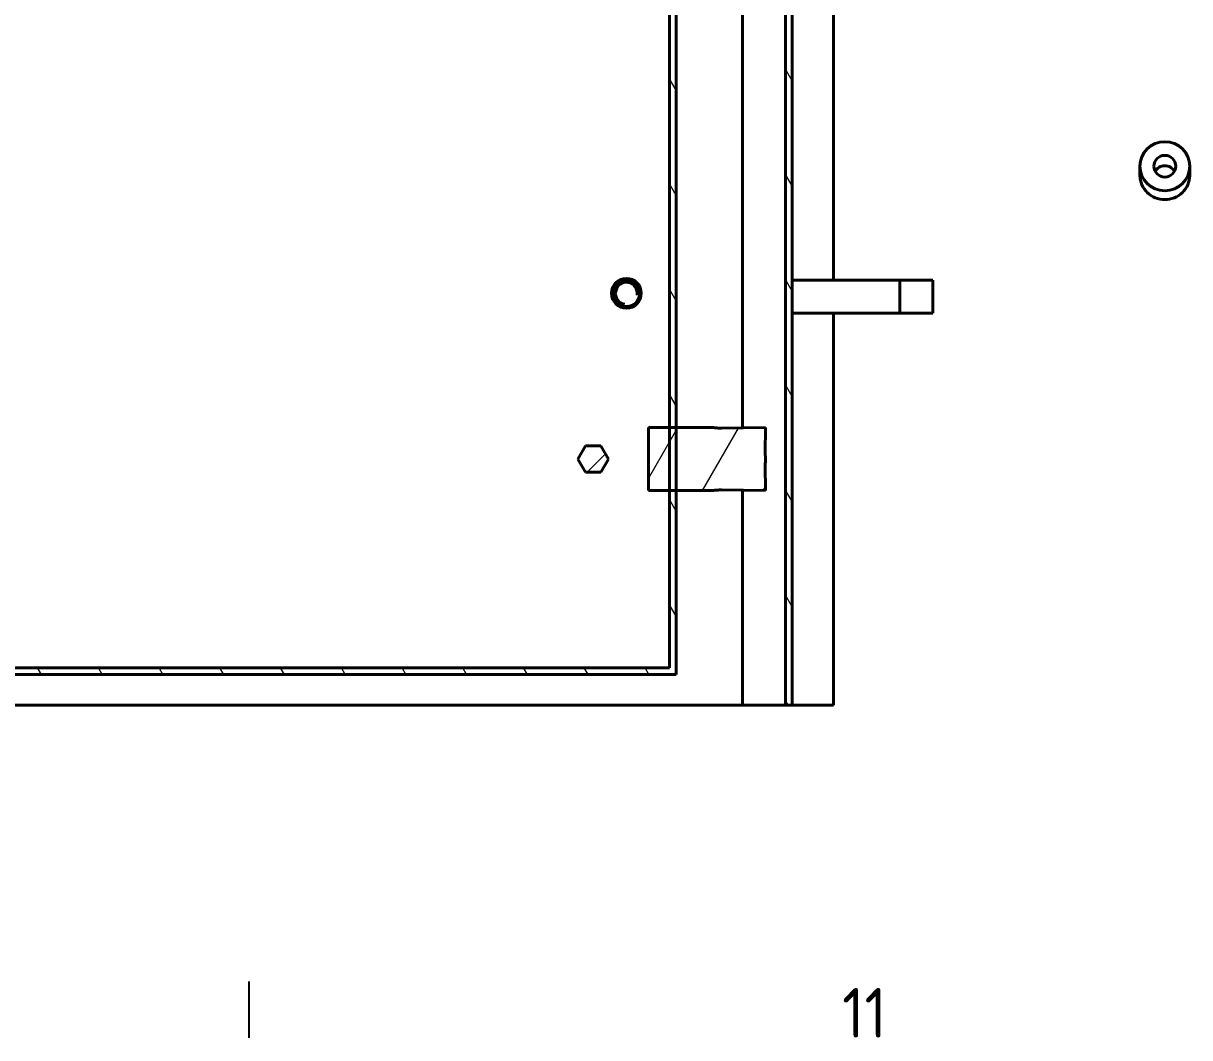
# Model space of a CAD drawing. Header units: millimetres. Extents: x 0 to 5945, y 0 to 4205.
# Drawn here: x 1789.7 to 2141.7, y 83 to 389.1 of the extents above; entities that cross this region are included whole.
import ezdxf

# ---------------------------------------------------------------- set-up
doc = ezdxf.new("R2010")
doc.units = ezdxf.units.MM
doc.header["$LTSCALE"] = 5
doc.layers.get('0').update_dxf_attribs({"color": 3, "lineweight": 25})
for name, color, linetype, lineweight in [('가시적인 것(ISO)', 3, 'Continuous', 40), ('가시적인 좁은 것(ISO)', 3, 'Continuous', 35), ('경계(ISO)', 7, 'Continuous', 25), ('해치(ISO)', 7, 'Continuous', 18)]:
    doc.layers.add(name, color=color, linetype=linetype, lineweight=lineweight)
doc.styles.add('문자 텍스트_PSTEK_POSCO', font='isocp.shx')

# ---------------------------------------------------------------- blocks, each defined once
blk = doc.blocks.new('경계 Default Border')
at = {"layer": '경계(ISO)'}
blk.add_line((371.562, 20), (371.562, 16.6), dxfattribs=at)
at = {"layer": '경계(ISO)', "color": 2, "insert": (407.372, 16.6), "char_height": 3, "attachment_point": 7, "style": '문자 텍스트_PSTEK_POSCO'}
blk.add_mtext('11', dxfattribs=at)

msp = doc.modelspace()

# ---------------------------------------------------------------- hatches: boundary and pattern name
at = {"layer": '해치(ISO)'}
h = msp.add_hatch(dxfattribs=at)
h.set_pattern_fill('ANSI31', color=256, scale=127, angle=75.00018, style=0)
h.set_pattern_definition([(120.0002, (0, 0), (-13.74813, -7.93754), [])])
h.paths.add_polyline_path([(1986.737, 792.623), (1526.737, 792.623), (1526.737, 192.623), (1986.737, 192.623), (1986.737, 248.123), (1986.737, 267.123), (1986.737, 718.123), (1986.737, 737.123)])
h.paths.add_polyline_path([(1528.737, 194.623), (1528.737, 790.623), (1984.737, 790.623), (1984.737, 737.123), (1984.737, 718.123), (1984.737, 267.123), (1984.737, 248.123), (1984.737, 194.623)], flags=0)
h.paths.add_polyline_path([(2019.737, 183.345), (2021.737, 183.345), (2021.737, 827.623), (1491.737, 827.623), (1491.737, 767.623), (1491.737, 707.623), (1491.737, 277.623), (1491.737, 217.623), (1491.737, 183.345), (1493.737, 183.345), (1493.737, 825.623), (2019.737, 825.623)])
h = msp.add_hatch(dxfattribs=at)
h.set_pattern_fill('ANSI31', color=256, scale=127, angle=14.99998, style=0)
h.set_pattern_definition([(60, (0, 0), (-13.74815, 7.9375), [])])
edge = h.paths.add_edge_path()
edge.add_line((1978.92, 248.123), (1984.737, 248.123))
edge.add_line((1984.737, 248.123), (1986.737, 248.123))
edge.add_line((1986.737, 248.123), (1997.738, 248.123))
edge.add_spline(control_points=[(1997.738, 248.123), (1998.187, 248.164), (1998.636, 248.205), (1999.531, 248.282), (1999.981, 248.317), (2000.428, 248.346)], knot_values=[-0.2697568, -0.2697568, -0.2697568, -0.2697568, -0.1345768, -0.1345768, 0, 0, 0, 0], degree=3, periodic=0)
edge.add_line((2000.428, 248.346), (2013.723, 248.149))
edge.add_line((2013.723, 248.149), (2013.612, 255.764))
edge.add_spline(control_points=[(2013.612, 255.764), (2013.636, 256.107), (2013.668, 256.443), (2013.715, 256.9), (2013.728, 257.031), (2013.738, 257.123)], knot_values=[-0.1134746, -0.1134746, -0.1134746, -0.1134746, -0.0277442, -0.0277442, 0, 0, 0, 0], degree=3, periodic=0)
edge.add_line((2013.738, 257.123), (2013.738, 258.123))
edge.add_spline(control_points=[(2013.738, 258.123), (2013.728, 258.215), (2013.715, 258.347), (2013.692, 258.572), (2013.681, 258.684), (2013.648, 259.026), (2013.628, 259.253), (2013.612, 259.482)], knot_values=[-0.1365787, -0.1365787, -0.1365787, -0.1365787, -0.1028206, -0.1028206, -0.0688741, -0.0688741, 0, 0, 0, 0], degree=3, periodic=0)
edge.add_line((2013.612, 259.482), (2013.723, 267.097))
edge.add_line((2013.723, 267.097), (2000.428, 266.9))
edge.add_spline(control_points=[(2000.428, 266.9), (1999.979, 266.929), (1999.527, 266.965), (1998.632, 267.041), (1998.185, 267.082), (1997.738, 267.123)], knot_values=[-0.2698004, -0.2698004, -0.2698004, -0.2698004, -0.1345916, -0.1345916, 0, 0, 0, 0], degree=3, periodic=0)
edge.add_line((1997.738, 267.123), (1986.737, 267.123))
edge.add_line((1986.737, 267.123), (1984.737, 267.123))
edge.add_line((1984.737, 267.123), (1978.92, 267.123))
edge.add_ellipse((1978.92, 262.123), major_axis=(-5.312, 0), ratio=0.9412627, start_angle=270, end_angle=275.30652)
edge.add_line((1978.429, 267.102), (1978.429, 248.144))
edge.add_ellipse((1978.92, 253.123), major_axis=(-5.312, 0), ratio=0.9412627, start_angle=84.69348, end_angle=90)
h = msp.add_hatch(dxfattribs=at)
h.set_pattern_fill('ANSI31', color=256, scale=127, style=0)
h.set_pattern_definition([(45, (0, 0), (-11.22532, 11.22532), [])])
h.paths.add_polyline_path([(1959.427, 253.623), (1964.046, 253.623), (1966.355, 257.623), (1964.046, 261.623), (1959.427, 261.623), (1957.118, 257.623)])

# ---------------------------------------------------------------- linework, layer by layer
at = {"layer": '가시적인 것(ISO)'}
for p, q in [((2021.737, 183.345), (2021.737, 827.623)), ((2019.737, 825.623), (2019.737, 183.345)), ((1986.737, 192.623), (1986.737, 792.623)), ((1984.737, 790.623), (1984.737, 194.623)), ((2006.737, 718.253), (2006.737, 266.993)), ((2034.237, 311.623), (2034.237, 702.623)), ((2126.737, 345.986), (2126.737, 343.141)), ((2141.737, 345.986), (2141.737, 343.141)), ((2054.237, 311.623), (2021.737, 311.623)), ((2064.237, 311.623), (2054.237, 311.623)), ((2054.237, 311.623), (2054.237, 301.623)), ((2064.237, 301.623), (2064.237, 311.623)), ((2054.237, 301.623), (2021.737, 301.623)), ((2034.237, 183.345), (2034.237, 301.623)), ((2054.237, 301.623), (2064.237, 301.623)), ((1978.429, 267.102), (1978.429, 248.144)), ((1978.92, 267.123), (1978.88, 267.123)), ((1997.738, 267.123), (1978.92, 267.123)), ((2013.723, 267.097), (2000.428, 266.9)), ((2013.612, 259.482), (2013.723, 267.097)), ((1959.427, 261.623), (1957.118, 257.623)), ((1964.046, 261.623), (1959.427, 261.623)), ((1966.355, 257.623), (1964.046, 261.623)), ((1957.118, 257.623), (1959.427, 253.623)), ((1964.046, 253.623), (1966.355, 257.623)), ((2013.738, 257.123), (2013.738, 258.123)), ((2013.738, 258.123), (2013.738, 258.123)), ((2013.738, 258.123), (2013.738, 257.123)), ((2013.738, 257.123), (2013.738, 257.123)), ((1959.427, 253.623), (1964.046, 253.623)), ((2013.723, 248.149), (2013.612, 255.764)), ((1978.88, 248.123), (1978.92, 248.123)), ((1978.92, 248.123), (1997.738, 248.123)), ((2000.428, 248.346), (2013.723, 248.149)), ((2006.737, 248.253), (2006.737, 183.345)), ((1984.737, 194.623), (1528.737, 194.623)), ((1526.737, 192.623), (1986.737, 192.623)), ((2006.737, 183.345), (1506.737, 183.345)), ((2019.737, 183.345), (2006.737, 183.345)), ((2019.737, 183.345), (2021.737, 183.345)), ((2034.237, 183.345), (2021.737, 183.345))]:
    msp.add_line(p, q, dxfattribs=at)
for radius in [4.5, 4]:
    msp.add_circle((1971.737, 307.623), radius, dxfattribs=at)
for major_axis in [(7.5, 0), (-3.323, 0)]:
    msp.add_ellipse((2134.237, 345.986), major_axis=major_axis, ratio=0.9848078, dxfattribs=at)
for centre, major_axis, ratio, start_param, end_param in [((2134.237, 342.86), (-3.323, 0), 0.9848078, 3.6393901, 5.7853879), ((1978.92, 262.123), (-5.312, 0), 0.9412627, 4.712389, 4.8050051), ((1978.92, 253.123), (-5.312, 0), 0.9412627, 1.4781802, 1.5707963)]:
    msp.add_ellipse(centre, major_axis=major_axis, ratio=ratio, start_param=start_param, end_param=end_param, dxfattribs=at)
for points, knots in [([(2141.737, 343.141), (2141.737, 342.245), (2141.55, 341.283), (2140.787, 339.505), (2140.209, 338.689), (2138.875, 337.402), (2138.033, 336.843), (2136.185, 336.102), (2135.179, 335.919), (2133.296, 335.919), (2132.292, 336.101), (2130.447, 336.84), (2129.605, 337.397), (2128.27, 338.683), (2127.69, 339.499), (2126.924, 341.28), (2126.737, 342.243), (2126.737, 343.141)], [1.1406317, 1.1406317, 1.1406317, 1.1406317, 1.4253124, 1.4253124, 1.7099931, 1.7099931, 1.9928303, 1.9928303, 2.2756675, 2.2756675, 2.557968, 2.557968, 2.8402684, 2.8402684, 3.1254859, 3.1254859, 3.4107033, 3.4107033, 3.4107033, 3.4107033]), ([(2000.428, 266.9), (1999.979, 266.929), (1999.527, 266.965), (1998.632, 267.041), (1998.185, 267.082), (1997.738, 267.123)], [-0.26980045, -0.26980045, -0.26980045, -0.26980045, -0.13459157, -0.13459157, 0, 0, 0, 0]), ([(2013.738, 258.123), (2013.728, 258.215), (2013.715, 258.347), (2013.692, 258.572), (2013.681, 258.684), (2013.648, 259.026), (2013.628, 259.253), (2013.612, 259.482)], [-0.13657866, -0.13657866, -0.13657866, -0.13657866, -0.10282063, -0.10282063, -0.06887408, -0.06887408, 0, 0, 0, 0]), ([(2013.612, 255.764), (2013.636, 256.107), (2013.668, 256.443), (2013.715, 256.9), (2013.728, 257.031), (2013.738, 257.123)], [-0.11347463, -0.11347463, -0.11347463, -0.11347463, -0.02774417, -0.02774417, 0, 0, 0, 0]), ([(1997.738, 248.123), (1998.187, 248.164), (1998.636, 248.205), (1999.531, 248.282), (1999.981, 248.317), (2000.428, 248.346)], [-0.26975677, -0.26975677, -0.26975677, -0.26975677, -0.13457684, -0.13457684, 0, 0, 0, 0])]:
    msp.add_open_spline(points, degree=3, knots=knots, dxfattribs=at)
for points in [[(1978.88, 267.123), (1978.729, 267.123), (1978.578, 267.116), (1978.429, 267.102)], [(1978.429, 248.144), (1978.578, 248.13), (1978.729, 248.123), (1978.88, 248.123)]]:
    msp.add_open_spline(points, degree=3, dxfattribs=at)
at = {"layer": '가시적인 좁은 것(ISO)'}
msp.add_arc((1971.737, 307.623), 3.256, 350, 260, dxfattribs=at)

# ---------------------------------------------------------------- block references
at = {"xscale": 5, "yscale": 5, "zscale": 5}
msp.add_blockref('경계 Default Border', (0, 0), dxfattribs=at)

doc.saveas('drawing.dxf')
